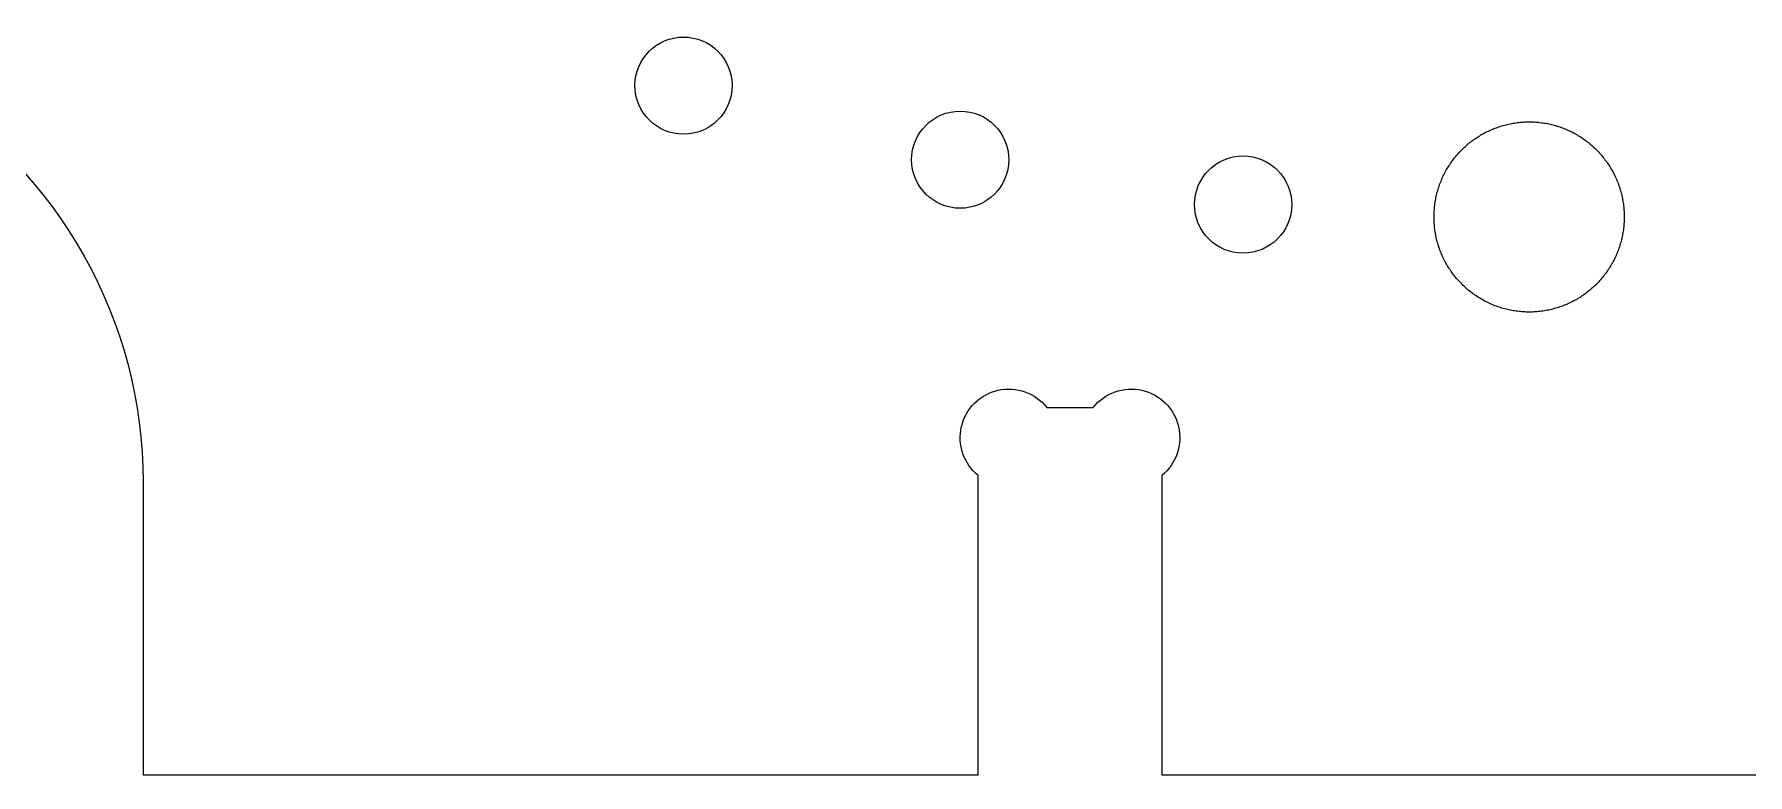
# Model space of a CAD drawing. Extents: x 0.2 to 12, y 0.1 to 9.6.
# Drawn here: x 6.188 to 8.392, y 0.132 to 1.084 of the extents above; entities that cross this region are included whole.
import ezdxf

# ---------------------------------------------------------------- set-up
doc = ezdxf.new("R2010")
doc.units = 0
doc.header["$MEASUREMENT"] = 0
doc.layers.get('0').update_dxf_attribs({"color": 3, "linetype": 'CONTINUOUS'})

msp = doc.modelspace()

# ---------------------------------------------------------------- linework, layer by layer
for p, q in [((6.3278, 0.5078), (6.3278, 0.5034)), ((6.3278, 0.5034), (6.3278, 0.4991)), ((6.3278, 0.4991), (6.3278, 0.4947)), ((6.3278, 0.4947), (6.3278, 0.4903))]:
    msp.add_line(p, q)
msp.add_lwpolyline([(10.1758, 1.0143, 3.52937), (6.0454, 1.0143, -0.260301), (6.3278, 0.5086), (6.3278, 0.4859), (6.3278, 0.4815), (6.3278, 0.4772), (6.3278, 0.4728), (6.3278, 0.4684), (6.3278, 0.464), (6.3278, 0.4597), (6.3278, 0.4553), (6.3278, 0.4509), (6.3278, 0.4466), (6.3278, 0.4423), (6.3278, 0.4379), (6.3278, 0.4336), (6.3278, 0.4293), (6.3278, 0.4249), (6.3278, 0.4206), (6.3278, 0.4163), (6.3278, 0.412), (6.3278, 0.4078), (6.3278, 0.4035), (6.3278, 0.3993), (6.3278, 0.395), (6.3278, 0.3908), (6.3278, 0.3866), (6.3278, 0.3824), (6.3278, 0.3782), (6.3278, 0.374), (6.3278, 0.3699), (6.3278, 0.3657), (6.3278, 0.3616), (6.3278, 0.3575), (6.3278, 0.3534), (6.3278, 0.3493), (6.3278, 0.3453), (6.3278, 0.3413), (6.3278, 0.3373), (6.3278, 0.3333), (6.3278, 0.3293), (6.3278, 0.3254), (6.3278, 0.3215), (6.3278, 0.3176), (6.3278, 0.3137), (6.3278, 0.3098), (6.3278, 0.306), (6.3278, 0.3022), (6.3278, 0.2984), (6.3278, 0.2947), (6.3278, 0.291), (6.3278, 0.2873), (6.3278, 0.2836), (6.3278, 0.28), (6.3278, 0.2764), (6.3278, 0.2728), (6.3278, 0.2693), (6.3278, 0.2658), (6.3278, 0.2623), (6.3278, 0.2589), (6.3278, 0.2555), (6.3278, 0.2521), (6.3278, 0.2487), (6.3278, 0.2454), (6.3278, 0.2421), (6.3278, 0.2389), (6.3278, 0.2357), (6.3278, 0.2325), (6.3278, 0.2294), (6.3278, 0.2263), (6.3278, 0.2233), (6.3278, 0.2203), (6.3278, 0.2173), (6.3278, 0.2144), (6.3278, 0.2115), (6.3278, 0.2086), (6.3278, 0.2058), (6.3278, 0.2031), (6.3278, 0.2003), (6.3278, 0.1977), (6.3278, 0.195), (6.3278, 0.1925), (6.3278, 0.1899), (6.3278, 0.1874), (6.3278, 0.185), (6.3278, 0.1826), (6.3278, 0.1802), (6.3278, 0.1779), (6.3278, 0.1757), (6.3278, 0.1735), (6.3278, 0.1713), (6.3278, 0.1692), (6.3278, 0.1672), (6.3278, 0.1652), (6.3278, 0.1632), (6.3278, 0.1613), (6.3278, 0.1595), (6.3278, 0.1577), (6.3278, 0.156), (6.3278, 0.1543), (6.3278, 0.1527), (6.3278, 0.1511), (6.3278, 0.1496), (6.3278, 0.1481), (6.3278, 0.1468), (6.3278, 0.1454), (6.3278, 0.1441), (6.3278, 0.1429), (6.3278, 0.1418), (6.3278, 0.1407), (6.3278, 0.1397), (6.3278, 0.1387), (6.3278, 0.1378), (6.3278, 0.1369), (6.3278, 0.1362), (6.3278, 0.1355), (6.3278, 0.1348), (6.3278, 0.1342), (6.3278, 0.1337), (6.3278, 0.1333), (6.3278, 0.1329), (6.3278, 0.1326), (6.3278, 0.1323), (6.3278, 0.1322), (6.3278, 0.132), (6.3278, 0.132), (6.3279, 0.132), (6.3281, 0.132), (6.3285, 0.132), (6.3291, 0.132), (6.3298, 0.132), (6.3306, 0.132), (6.3316, 0.132), (6.3328, 0.132), (6.3341, 0.132), (6.3356, 0.132), (6.3372, 0.132), (6.339, 0.132), (6.3409, 0.132), (6.343, 0.132), (6.3453, 0.132), (6.3476, 0.132), (6.3502, 0.132), (6.3528, 0.132), (6.3557, 0.132), (6.3586, 0.132), (6.3618, 0.132), (6.365, 0.132), (6.3684, 0.132), (6.372, 0.132), (6.3757, 0.132), (6.3795, 0.132), (6.3835, 0.132), (6.3876, 0.132), (6.3919, 0.132), (6.3963, 0.132), (6.4008, 0.132), (6.4055, 0.132), (6.4103, 0.132), (6.4153, 0.132), (6.4204, 0.132), (6.4257, 0.132), (6.431, 0.132), (6.4365, 0.132), (6.4422, 0.132), (6.448, 0.132), (6.4539, 0.132), (6.46, 0.132), (6.4661, 0.132), (6.4725, 0.132), (6.4789, 0.132), (6.4855, 0.132), (6.4922, 0.132), (6.499, 0.132), (6.506, 0.132), (6.5131, 0.132), (6.5204, 0.132), (6.5277, 0.132), (6.5352, 0.132), (6.5428, 0.132), (6.5506, 0.132), (6.5584, 0.132), (6.5664, 0.132), (6.5745, 0.132), (6.5828, 0.132), (6.5911, 0.132), (6.5996, 0.132), (6.6082, 0.132), (6.617, 0.132), (6.6258, 0.132), (6.6348, 0.132), (6.6439, 0.132), (6.6531, 0.132), (6.6624, 0.132), (6.6719, 0.132), (6.6814, 0.132), (6.6911, 0.132), (6.7009, 0.132), (6.7108, 0.132), (6.7209, 0.132), (6.731, 0.132), (6.7413, 0.132), (6.7517, 0.132), (6.7621, 0.132), (6.7727, 0.132), (6.7834, 0.132), (6.7943, 0.132), (6.8052, 0.132), (6.8162, 0.132), (6.8274, 0.132), (6.8386, 0.132), (6.85, 0.132), (6.8615, 0.132), (6.8731, 0.132), (6.8848, 0.132), (6.8965, 0.132), (6.9084, 0.132), (6.9205, 0.132), (6.9326, 0.132), (6.9448, 0.132), (6.9571, 0.132), (6.9695, 0.132), (6.982, 0.132), (6.9946, 0.132), (7.0074, 0.132), (7.0202, 0.132), (7.0331, 0.132), (7.0461, 0.132), (7.0592, 0.132), (7.0724, 0.132), (7.0858, 0.132), (7.0992, 0.132), (7.1127, 0.132), (7.1263, 0.132), (7.14, 0.132), (7.1537, 0.132), (7.1676, 0.132), (7.1816, 0.132), (7.1957, 0.132), (7.2098, 0.132), (7.2241, 0.132), (7.2384, 0.132), (7.2528, 0.132), (7.2673, 0.132), (7.282, 0.132), (7.2967, 0.132), (7.3114, 0.132), (7.3263, 0.132), (7.3413, 0.132), (7.3563, 0.132), (7.3714, 0.132), (7.3866, 0.132), (7.4019, 0.132), (7.4019, 0.517, -1.114435), (7.4902, 0.6045), (7.5499, 0.6045, -1.114435), (7.6382, 0.517), (7.6382, 0.132), (8.583, 0.132)], format="xyb")
msp.add_polyline3d([(7.9883, 0.8494, 0), (7.9883, 0.8514, 0), (7.9884, 0.8533, 0), (7.9884, 0.8553, 0), (7.9885, 0.8572, 0), (7.9887, 0.8591, 0), (7.9888, 0.861, 0), (7.989, 0.8629, 0), (7.9893, 0.8648, 0), (7.9895, 0.8667, 0), (7.9898, 0.8686, 0), (7.9901, 0.8705, 0), (7.9904, 0.8723, 0), (7.9908, 0.8742, 0), (7.9912, 0.876, 0), (7.9916, 0.8778, 0), (7.9921, 0.8796, 0), (7.9925, 0.8814, 0), (7.993, 0.8832, 0), (7.9936, 0.885, 0), (7.9941, 0.8868, 0), (7.9947, 0.8885, 0), (7.9953, 0.8903, 0), (7.9959, 0.892, 0), (7.9966, 0.8938, 0), (7.9973, 0.8955, 0), (7.998, 0.8972, 0), (7.9987, 0.8988, 0), (7.9994, 0.9005, 0), (8.0002, 0.9022, 0), (8.001, 0.9038, 0), (8.0018, 0.9055, 0), (8.0027, 0.9071, 0), (8.0036, 0.9087, 0), (8.0045, 0.9103, 0), (8.0054, 0.9118, 0), (8.0063, 0.9134, 0), (8.0073, 0.9149, 0), (8.0083, 0.9165, 0), (8.0093, 0.918, 0), (8.0103, 0.9195, 0), (8.0114, 0.9209, 0), (8.0124, 0.9224, 0), (8.0135, 0.9239, 0), (8.0146, 0.9253, 0), (8.0158, 0.9267, 0), (8.0169, 0.9281, 0), (8.0181, 0.9295, 0), (8.0193, 0.9308, 0), (8.0205, 0.9322, 0), (8.0218, 0.9335, 0), (8.023, 0.9348, 0), (8.0243, 0.9361, 0), (8.0256, 0.9374, 0), (8.0269, 0.9386, 0), (8.0282, 0.9398, 0), (8.0296, 0.941, 0), (8.0309, 0.9422, 0), (8.0323, 0.9434, 0), (8.0337, 0.9446, 0), (8.0351, 0.9457, 0), (8.0366, 0.9468, 0), (8.038, 0.9479, 0), (8.0395, 0.949, 0), (8.041, 0.95, 0), (8.0425, 0.951, 0), (8.044, 0.952, 0), (8.0455, 0.953, 0), (8.047, 0.954, 0), (8.0486, 0.9549, 0), (8.0502, 0.9558, 0), (8.0518, 0.9567, 0), (8.0534, 0.9576, 0), (8.055, 0.9584, 0), (8.0566, 0.9592, 0), (8.0583, 0.96, 0), (8.0599, 0.9608, 0), (8.0616, 0.9615, 0), (8.0633, 0.9623, 0), (8.065, 0.963, 0), (8.0667, 0.9636, 0), (8.0685, 0.9643, 0), (8.0702, 0.9649, 0), (8.0719, 0.9655, 0), (8.0737, 0.9661, 0), (8.0755, 0.9666, 0), (8.0773, 0.9672, 0), (8.0791, 0.9676, 0), (8.0809, 0.9681, 0), (8.0827, 0.9685, 0), (8.0845, 0.969, 0), (8.0864, 0.9693, 0), (8.0882, 0.9697, 0), (8.0901, 0.97, 0), (8.0919, 0.9703, 0), (8.0938, 0.9706, 0), (8.0957, 0.9708, 0), (8.0976, 0.9711, 0), (8.0995, 0.9713, 0), (8.1014, 0.9714, 0), (8.1033, 0.9715, 0), (8.1053, 0.9716, 0), (8.1072, 0.9717, 0), (8.1091, 0.9717, 0), (8.1111, 0.9717, 0), (8.113, 0.9717, 0), (8.115, 0.9717, 0), (8.1169, 0.9716, 0), (8.1188, 0.9715, 0), (8.1207, 0.9713, 0), (8.1227, 0.9712, 0), (8.1246, 0.971, 0), (8.1264, 0.9707, 0), (8.1283, 0.9705, 0), (8.1302, 0.9702, 0), (8.1321, 0.9699, 0), (8.1339, 0.9695, 0), (8.1358, 0.9692, 0), (8.1376, 0.9688, 0), (8.1394, 0.9683, 0), (8.1412, 0.9679, 0), (8.143, 0.9674, 0), (8.1448, 0.9669, 0), (8.1466, 0.9664, 0), (8.1484, 0.9658, 0), (8.1501, 0.9652, 0), (8.1519, 0.9646, 0), (8.1536, 0.964, 0), (8.1553, 0.9633, 0), (8.157, 0.9626, 0), (8.1587, 0.9619, 0), (8.1604, 0.9612, 0), (8.1621, 0.9604, 0), (8.1637, 0.9596, 0), (8.1654, 0.9588, 0), (8.167, 0.958, 0), (8.1686, 0.9571, 0), (8.1702, 0.9563, 0), (8.1718, 0.9554, 0), (8.1734, 0.9544, 0), (8.1749, 0.9535, 0), (8.1765, 0.9525, 0), (8.178, 0.9515, 0), (8.1795, 0.9505, 0), (8.181, 0.9495, 0), (8.1825, 0.9484, 0), (8.1839, 0.9473, 0), (8.1854, 0.9462, 0), (8.1868, 0.9451, 0), (8.1882, 0.944, 0), (8.1896, 0.9428, 0), (8.191, 0.9416, 0), (8.1923, 0.9404, 0), (8.1936, 0.9392, 0), (8.195, 0.938, 0), (8.1963, 0.9367, 0), (8.1975, 0.9355, 0), (8.1988, 0.9342, 0), (8.2001, 0.9328, 0), (8.2013, 0.9315, 0), (8.2025, 0.9302, 0), (8.2037, 0.9288, 0), (8.2048, 0.9274, 0), (8.206, 0.926, 0), (8.2071, 0.9246, 0), (8.2082, 0.9231, 0), (8.2093, 0.9217, 0), (8.2104, 0.9202, 0), (8.2114, 0.9187, 0), (8.2124, 0.9172, 0), (8.2134, 0.9157, 0), (8.2144, 0.9142, 0), (8.2153, 0.9126, 0), (8.2163, 0.911, 0), (8.2172, 0.9095, 0), (8.2181, 0.9079, 0), (8.2189, 0.9063, 0), (8.2198, 0.9046, 0), (8.2206, 0.903, 0), (8.2214, 0.9013, 0), (8.2221, 0.8997, 0), (8.2229, 0.898, 0), (8.2236, 0.8963, 0), (8.2243, 0.8946, 0), (8.225, 0.8929, 0), (8.2256, 0.8912, 0), (8.2262, 0.8894, 0), (8.2268, 0.8877, 0), (8.2274, 0.8859, 0), (8.2279, 0.8841, 0), (8.2284, 0.8823, 0), (8.2289, 0.8805, 0), (8.2294, 0.8787, 0), (8.2298, 0.8769, 0), (8.2302, 0.8751, 0), (8.2306, 0.8732, 0), (8.2309, 0.8714, 0), (8.2313, 0.8695, 0), (8.2315, 0.8677, 0), (8.2318, 0.8658, 0), (8.232, 0.8639, 0), (8.2323, 0.862, 0), (8.2324, 0.8601, 0), (8.2326, 0.8582, 0), (8.2327, 0.8562, 0), (8.2328, 0.8543, 0), (8.2329, 0.8524, 0), (8.2329, 0.8504, 0), (8.2329, 0.8485, 0), (8.2329, 0.8465, 0), (8.2328, 0.8446, 0), (8.2327, 0.8427, 0), (8.2326, 0.8407, 0), (8.2324, 0.8388, 0), (8.2323, 0.8369, 0), (8.232, 0.835, 0), (8.2318, 0.8331, 0), (8.2315, 0.8312, 0), (8.2313, 0.8294, 0), (8.2309, 0.8275, 0), (8.2306, 0.8257, 0), (8.2302, 0.8238, 0), (8.2298, 0.822, 0), (8.2294, 0.8202, 0), (8.2289, 0.8184, 0), (8.2284, 0.8166, 0), (8.2279, 0.8148, 0), (8.2274, 0.813, 0), (8.2268, 0.8112, 0), (8.2262, 0.8095, 0), (8.2256, 0.8077, 0), (8.225, 0.806, 0), (8.2243, 0.8043, 0), (8.2236, 0.8026, 0), (8.2229, 0.8009, 0), (8.2221, 0.7992, 0), (8.2214, 0.7975, 0), (8.2206, 0.7959, 0), (8.2198, 0.7943, 0), (8.2189, 0.7926, 0), (8.2181, 0.791, 0), (8.2172, 0.7894, 0), (8.2163, 0.7879, 0), (8.2153, 0.7863, 0), (8.2144, 0.7847, 0), (8.2134, 0.7832, 0), (8.2124, 0.7817, 0), (8.2114, 0.7802, 0), (8.2104, 0.7787, 0), (8.2093, 0.7772, 0), (8.2082, 0.7758, 0), (8.2071, 0.7743, 0), (8.206, 0.7729, 0), (8.2048, 0.7715, 0), (8.2037, 0.7701, 0), (8.2025, 0.7687, 0), (8.2013, 0.7674, 0), (8.2001, 0.7661, 0), (8.1988, 0.7647, 0), (8.1975, 0.7635, 0), (8.1963, 0.7622, 0), (8.195, 0.7609, 0), (8.1936, 0.7597, 0), (8.1923, 0.7585, 0), (8.191, 0.7573, 0), (8.1896, 0.7561, 0), (8.1882, 0.7549, 0), (8.1868, 0.7538, 0), (8.1854, 0.7527, 0), (8.1839, 0.7516, 0), (8.1825, 0.7505, 0), (8.181, 0.7494, 0), (8.1795, 0.7484, 0), (8.178, 0.7474, 0), (8.1765, 0.7464, 0), (8.1749, 0.7454, 0), (8.1734, 0.7445, 0), (8.1718, 0.7435, 0), (8.1702, 0.7426, 0), (8.1686, 0.7418, 0), (8.167, 0.7409, 0), (8.1654, 0.7401, 0), (8.1637, 0.7393, 0), (8.1621, 0.7385, 0), (8.1604, 0.7377, 0), (8.1587, 0.737, 0), (8.157, 0.7363, 0), (8.1553, 0.7356, 0), (8.1536, 0.7349, 0), (8.1519, 0.7343, 0), (8.1501, 0.7337, 0), (8.1484, 0.7331, 0), (8.1466, 0.7325, 0), (8.1448, 0.732, 0), (8.143, 0.7315, 0), (8.1412, 0.731, 0), (8.1394, 0.7306, 0), (8.1376, 0.7301, 0), (8.1358, 0.7297, 0), (8.1339, 0.7294, 0), (8.1321, 0.729, 0), (8.1302, 0.7287, 0), (8.1283, 0.7284, 0), (8.1264, 0.7282, 0), (8.1246, 0.7279, 0), (8.1227, 0.7277, 0), (8.1207, 0.7276, 0), (8.1188, 0.7274, 0), (8.1169, 0.7273, 0), (8.115, 0.7272, 0), (8.113, 0.7272, 0), (8.1111, 0.7272, 0), (8.1091, 0.7272, 0), (8.1072, 0.7272, 0), (8.1053, 0.7273, 0), (8.1033, 0.7274, 0), (8.1014, 0.7275, 0), (8.0995, 0.7277, 0), (8.0976, 0.7278, 0), (8.0957, 0.7281, 0), (8.0938, 0.7283, 0), (8.0919, 0.7286, 0), (8.0901, 0.7289, 0), (8.0882, 0.7292, 0), (8.0864, 0.7296, 0), (8.0845, 0.7299, 0), (8.0827, 0.7304, 0), (8.0809, 0.7308, 0), (8.0791, 0.7313, 0), (8.0773, 0.7318, 0), (8.0755, 0.7323, 0), (8.0737, 0.7328, 0), (8.0719, 0.7334, 0), (8.0702, 0.734, 0), (8.0685, 0.7346, 0), (8.0667, 0.7353, 0), (8.065, 0.7359, 0), (8.0633, 0.7366, 0), (8.0616, 0.7374, 0), (8.0599, 0.7381, 0), (8.0583, 0.7389, 0), (8.0566, 0.7397, 0), (8.055, 0.7405, 0), (8.0534, 0.7413, 0), (8.0518, 0.7422, 0), (8.0502, 0.7431, 0), (8.0486, 0.744, 0), (8.047, 0.7449, 0), (8.0455, 0.7459, 0), (8.044, 0.7469, 0), (8.0425, 0.7479, 0), (8.041, 0.7489, 0), (8.0395, 0.7499, 0), (8.038, 0.751, 0), (8.0366, 0.7521, 0), (8.0351, 0.7532, 0), (8.0337, 0.7543, 0), (8.0323, 0.7555, 0), (8.0309, 0.7567, 0), (8.0296, 0.7579, 0), (8.0282, 0.7591, 0), (8.0269, 0.7603, 0), (8.0256, 0.7615, 0), (8.0243, 0.7628, 0), (8.023, 0.7641, 0), (8.0218, 0.7654, 0), (8.0205, 0.7667, 0), (8.0193, 0.7681, 0), (8.0181, 0.7694, 0), (8.0169, 0.7708, 0), (8.0158, 0.7722, 0), (8.0146, 0.7736, 0), (8.0135, 0.775, 0), (8.0124, 0.7765, 0), (8.0114, 0.778, 0), (8.0103, 0.7794, 0), (8.0093, 0.7809, 0), (8.0083, 0.7824, 0), (8.0073, 0.784, 0), (8.0063, 0.7855, 0), (8.0054, 0.7871, 0), (8.0045, 0.7886, 0), (8.0036, 0.7902, 0), (8.0027, 0.7918, 0), (8.0018, 0.7934, 0), (8.001, 0.7951, 0), (8.0002, 0.7967, 0), (7.9994, 0.7984, 0), (7.9987, 0.8001, 0), (7.998, 0.8017, 0), (7.9973, 0.8034, 0), (7.9966, 0.8051, 0), (7.9959, 0.8069, 0), (7.9953, 0.8086, 0), (7.9947, 0.8104, 0), (7.9941, 0.8121, 0), (7.9936, 0.8139, 0), (7.993, 0.8157, 0), (7.9925, 0.8175, 0), (7.9921, 0.8193, 0), (7.9916, 0.8211, 0), (7.9912, 0.8229, 0), (7.9908, 0.8247, 0), (7.9904, 0.8266, 0), (7.9901, 0.8284, 0), (7.9898, 0.8303, 0), (7.9895, 0.8322, 0), (7.9893, 0.8341, 0), (7.989, 0.836, 0), (7.9888, 0.8379, 0), (7.9887, 0.8398, 0), (7.9885, 0.8417, 0), (7.9884, 0.8436, 0), (7.9884, 0.8456, 0), (7.9883, 0.8475, 0), (7.9883, 0.8494, 0)])
for centre in [(7.0229, 1.0184), (7.3788, 0.9231), (7.7427, 0.8654)]:
    msp.add_circle(centre, 0.0625)

doc.saveas('drawing.dxf')
